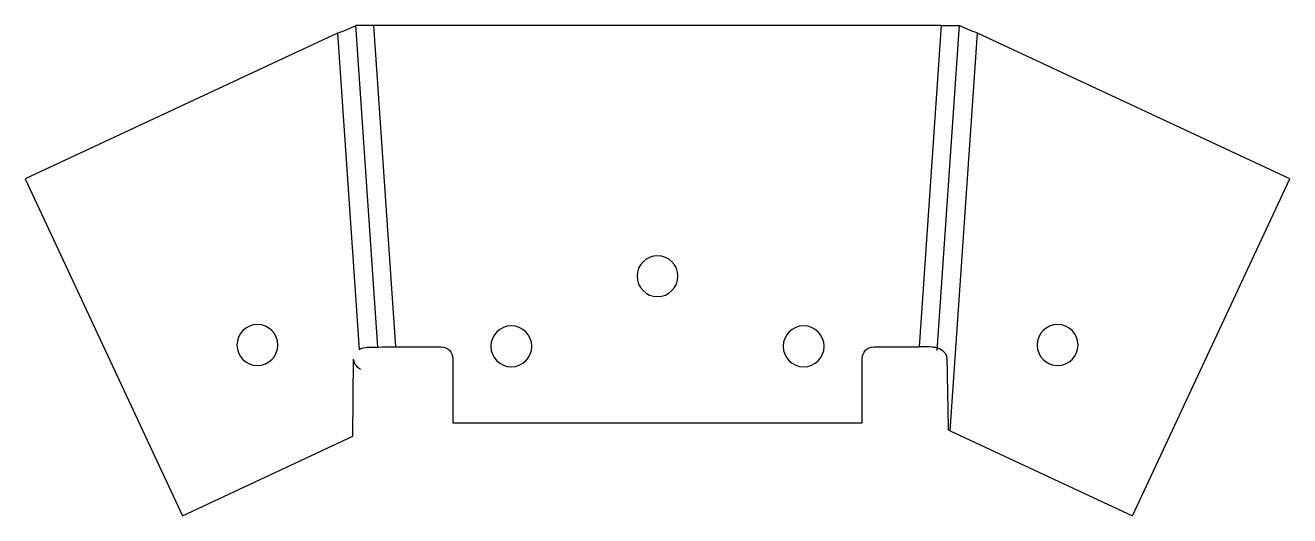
# Model space of a CAD drawing. Header units: millimetres. Extents: x -37 to 72, y -8 to 34.
import ezdxf

# ---------------------------------------------------------------- set-up
doc = ezdxf.new("R2010")
doc.units = ezdxf.units.MM

msp = doc.modelspace()

# ---------------------------------------------------------------- linework, layer by layer
at = {"layer": 'BEND'}
for p, q in [((-8.33, 34.01), (-6.45, 6.49)), ((41.43, 6.2), (43.33, 34.01))]:
    msp.add_line(p, q, dxfattribs=at)
at = {"layer": 'BEND_EXTENT'}
for p, q in [((-4.87, 6.5), (-6.75, 34)), ((41.75, 34), (39.87, 6.5)), ((-9.86, 33.33), (-8.01, 6.27)), ((42.53, -0.67), (44.86, 33.33))]:
    msp.add_line(p, q, dxfattribs=at)
at = {"layer": 'INTERIOR_PROFILES', "extrusion": (0, 0, -1)}
for centre in [(-17.5, 12.55), (16.72, 6.66), (-5, 6.55), (-30, 6.55), (-51.72, 6.66)]:
    msp.add_circle(centre, 1.75, dxfattribs=at)
at = {"layer": 'OUTER_PROFILES'}
for p, q in [((41.75, 34), (-6.75, 34)), ((-9.86, 33.33), (-36.57, 20.87)), ((71.57, 20.87), (44.86, 33.33)), ((-36.57, 20.87), (-23.13, -7.94)), ((58.13, -7.94), (71.57, 20.87)), ((-4.87, 6.5), (-1, 6.5)), ((36, 6.5), (39.87, 6.5)), ((-8.57, -1.15), (-8.49, 5.46)), ((0, 5.5), (0, 0)), ((35, 0), (35, 5.5)), ((0, 0), (35, 0)), ((42.53, -0.67), (42.37, -0.6)), ((42.53, -0.67), (58.13, -7.94)), ((-23.13, -7.94), (-8.57, -1.15))]:
    msp.add_line(p, q, dxfattribs=at)
at = {"layer": 'OUTER_PROFILES', "extrusion": (0, 0, -1)}
for centre, start, end in [((1, 5.5), 90, 180), ((-36, 5.5), 0, 90)]:
    msp.add_arc(centre, 1, start, end, dxfattribs=at)
at = {"layer": 'OUTER_PROFILES'}
msp.add_ellipse((-7.31, 5.48), major_axis=(-1.17, -0.08), ratio=0.849386, start_param=0.068324, end_param=0.994933, dxfattribs=at)
for points in [[(-9.86, 33.33), (-9.33, 33.55), (-8.81, 33.77), (-8.28, 33.99)], [(-6.75, 34), (-7.26, 34), (-7.77, 33.99), (-8.28, 33.99)], [(41.75, 34), (42.26, 34), (42.77, 33.99), (43.28, 33.99)], [(44.86, 33.33), (44.33, 33.55), (43.81, 33.77), (43.28, 33.99)], [(-7.23, 6.48), (-6.45, 6.49), (-5.66, 6.5), (-4.87, 6.5)], [(41.04, 6.49), (40.65, 6.5), (40.26, 6.5), (39.87, 6.5)], [(41.04, 6.49), (41.07, 6.49), (41.1, 6.49), (41.12, 6.49)], [(-8.01, 6.27), (-7.8, 6.39), (-7.56, 6.46), (-7.32, 6.48)], [(-7.32, 6.48), (-7.29, 6.48), (-7.26, 6.48), (-7.23, 6.48)], [(42.25, 5.48), (42.29, 3.41), (42.32, 1.38), (42.37, -0.6)]]:
    msp.add_open_spline(points, degree=3, dxfattribs=at)
msp.add_open_spline([(41.12, 6.49), (41.57, 6.46), (42, 6.19), (42.17, 5.82), (42.22, 5.71), (42.25, 5.59), (42.25, 5.48)], degree=3, knots=[0.4577702, 0.4577702, 0.4577702, 0.4577702, 0.5729362, 0.5729362, 0.5729362, 0.6057193, 0.6057193, 0.6057193, 0.6057193], dxfattribs=at)

doc.saveas('drawing.dxf')
